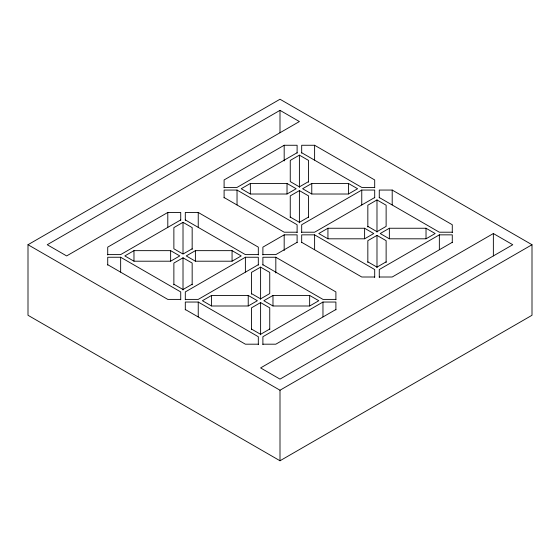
<?xml version="1.0" encoding="UTF-8"?>
<svg xmlns="http://www.w3.org/2000/svg" width="560" height="560" viewBox="0 0 560 560"><rect width="100%" height="100%" fill="white"/><g stroke="black" fill="none" stroke-linecap="round" stroke-linejoin="round"><path stroke-width="0.84" d="M28 244.727L280 99.239L532 244.727L532 315.273L280 460.761L28 315.273L28 244.727L280 390.222L532 244.727M280 110.348L47.243 244.727L66.64 255.927L299.397 121.548L280 110.348L280 132.713M180.726 220.29L180.726 212.457L167.797 212.457L107.723 247.142L107.723 254.975M297.108 153.104L297.108 145.264L284.179 145.264L224.098 179.949L224.098 187.789M180.726 219.919L120.652 254.604L107.723 254.604M297.108 152.733L237.034 187.418L224.098 187.418M133.973 250.649L124.831 255.927L133.973 261.205L170.639 261.205L179.788 255.927L170.639 250.649L133.973 250.649L133.973 261.1M192.164 249.382L192.164 227.612L183.015 222.334L173.873 227.612L173.873 248.78L183.015 254.058L192.164 248.78M250.348 183.456L241.206 188.734L250.348 194.019L287.021 194.019L296.163 188.734L287.021 183.456L250.348 183.456L250.348 193.907M308.539 182.196L308.539 160.419L299.397 155.141L290.255 160.419L290.255 181.594L299.397 186.872L308.539 181.594M192.164 284.844L192.164 263.074L183.015 257.796L173.873 263.074L173.873 284.844M195.391 250.649L186.249 255.927L195.391 261.205L232.064 261.205L241.206 255.927L232.064 250.649L195.391 250.649L195.391 261.1M308.539 217.658L308.539 195.881L299.397 190.603L290.255 195.881L290.255 217.658M311.773 183.456L302.631 188.734L311.773 194.019L348.439 194.019L357.588 188.734L348.439 183.456L311.773 183.456L311.773 193.907M192.164 284.242L183.015 289.52L173.873 284.242M308.539 217.056L299.397 222.334L290.255 217.056M258.314 265.09L258.314 257.25L245.385 257.25L185.304 291.935L185.304 299.775M297.108 242.69L297.108 234.85L284.179 234.85L262.892 247.142L262.892 254.975M374.696 197.897L374.696 190.057L361.76 190.057L301.686 224.742L301.686 232.582M258.314 264.712L198.24 299.397L185.304 299.397M297.108 242.319L275.821 254.604L262.892 254.604M374.696 197.526L314.615 232.211L301.686 232.211M211.561 295.442L202.412 300.72L211.561 305.998L248.227 305.998L257.369 300.72L248.227 295.442L211.561 295.442L211.561 305.893M251.461 293.573L260.603 298.858L269.745 293.573L269.745 272.405L260.603 267.127L251.461 272.405L251.461 294.175M327.936 228.249L318.794 233.534L327.936 238.812L364.609 238.812L373.751 233.534L364.609 228.249L327.936 228.249L327.936 238.7M367.836 226.387L376.985 231.665L386.127 226.387L386.127 205.212L376.985 199.934L367.836 205.212L367.836 226.989M269.745 329.637L269.745 307.867L260.603 302.589L251.461 307.867L251.461 329.637M272.979 295.442L263.837 300.72L272.979 305.998L309.652 305.998L318.794 300.72L309.652 295.442L272.979 295.442L272.979 305.893M386.127 262.451L386.127 240.674L376.985 235.396L367.836 240.674L367.836 262.451M389.361 228.249L380.212 233.534L389.361 238.812L426.027 238.812L435.169 233.534L426.027 228.249L389.361 228.249L389.361 238.7M269.745 329.035L260.603 334.313L251.461 329.035M386.127 261.849L376.985 267.127L367.836 261.849M335.902 309.883L335.902 302.043L322.966 302.043L262.892 336.728L262.892 344.568M452.277 242.69L452.277 234.85L439.348 234.85L379.274 269.535L379.274 277.375M335.902 309.505L275.821 344.19L262.892 344.19M452.277 242.319L392.203 277.004L379.274 277.004M493.36 233.534L260.603 367.913L280 379.113L512.757 244.727L493.36 233.534L493.36 255.899M374.696 187.789L374.696 179.949L314.615 145.264L301.686 145.264L301.686 153.104M374.696 187.418L361.76 187.418L301.686 152.733M297.108 232.582L297.108 224.742L237.034 190.057L224.098 190.057L224.098 197.897M452.277 232.582L452.277 224.742L392.203 190.057L379.274 190.057L379.274 197.897M258.314 254.975L258.314 247.142L198.24 212.457L185.304 212.457L185.304 220.29M297.108 232.211L284.179 232.211L224.098 197.526M452.277 232.211L439.348 232.211L379.274 197.526M374.696 277.375L374.696 269.535L314.615 234.85L301.686 234.85L301.686 242.69M258.314 254.604L245.385 254.604L185.304 219.919M180.726 299.775L180.726 291.935L120.652 257.25L107.723 257.25L107.723 265.09M335.902 299.775L335.902 291.935L275.821 257.25L262.892 257.25L262.892 265.09M374.696 277.004L361.76 277.004L301.686 242.319M180.726 299.397L167.797 299.397L107.723 264.712M335.902 299.397L322.966 299.397L262.892 264.712M258.314 344.568L258.314 336.728L198.24 302.043L185.304 302.043L185.304 309.883M258.314 344.19L245.385 344.19L185.304 309.505M439.348 234.85L439.348 249.655M426.027 228.249L426.027 238.7M392.203 190.057L392.203 204.862M376.985 199.934L376.985 232.155M376.985 235.396L376.985 267.617M364.609 228.249L364.609 238.7M361.76 190.057L361.76 204.862M348.439 183.456L348.439 193.907M322.966 302.043L322.966 316.848M314.615 145.264L314.615 160.069M314.615 234.85L314.615 249.655M309.652 295.442L309.652 305.893M299.397 155.141L299.397 187.362M299.397 190.603L299.397 222.824M287.021 183.456L287.021 193.907M284.179 145.264L284.179 160.944M284.179 234.85L284.179 250.53M280 390.222L280 460.761M275.821 257.25L275.821 272.923M260.603 267.127L260.603 299.348M260.603 302.589L260.603 334.81M248.227 295.442L248.227 305.893M245.385 257.25L245.385 272.055M237.034 190.057L237.034 204.862M232.064 250.649L232.064 261.1M198.24 212.457L198.24 227.262M198.24 302.043L198.24 316.848M183.015 222.334L183.015 253.687M183.015 257.796L183.015 290.017M170.639 250.649L170.639 261.1M167.797 212.457L167.797 227.262M120.652 257.25L120.652 272.055"/></g></svg>
